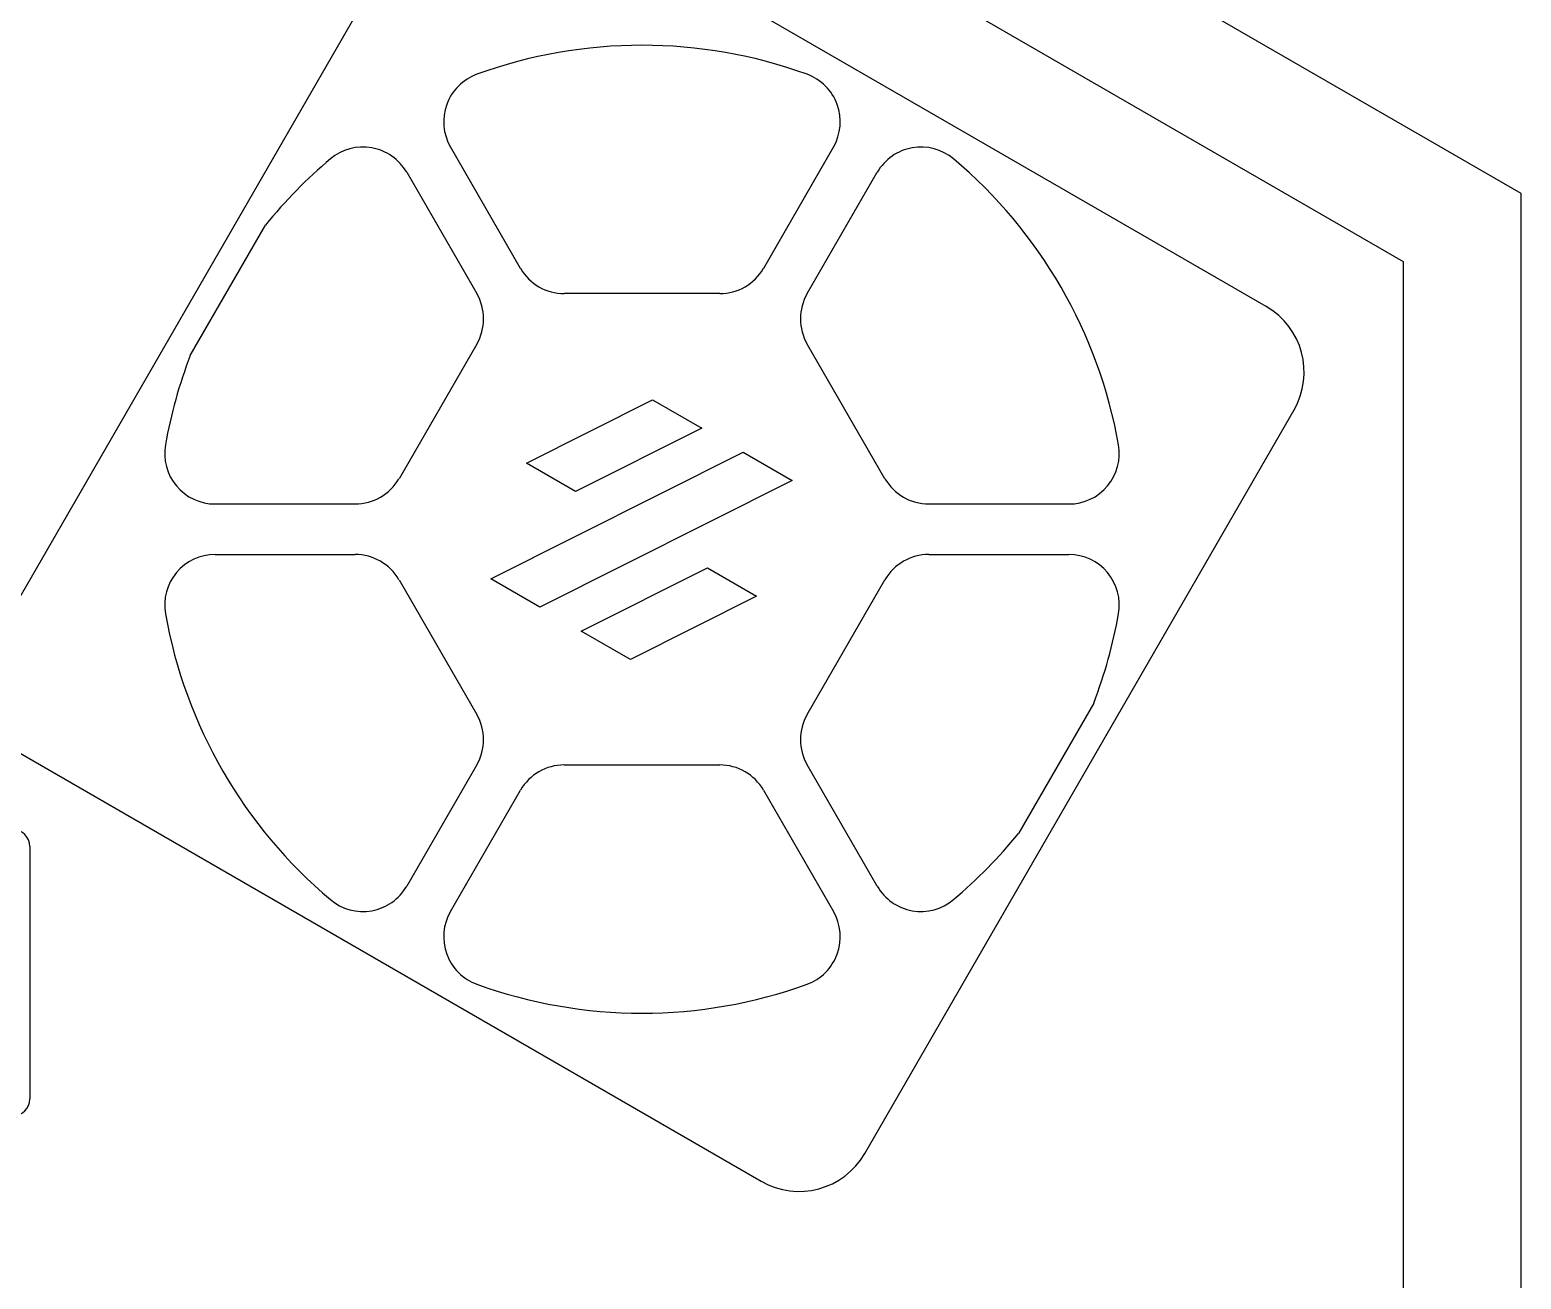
# Model space of a CAD drawing. Extents: x 442 to 745, y 5 to 355.
# Drawn here: x 709.02 to 745.49, y 240.63 to 271.19 of the extents above; entities that cross this region are included whole.
import ezdxf

# ---------------------------------------------------------------- set-up
doc = ezdxf.new("R2010")
doc.units = 0
doc.layers.add('VISIBLE__ANSI_', color=7, linetype='CONTINUOUS')

msp = doc.modelspace()

# ---------------------------------------------------------------- linework, layer by layer
at = {"layer": 'VISIBLE__ANSI_'}
for p, q in [((745.495, 267.193), (593.942, 354.692)), ((593.942, 351.364), (742.612, 265.529)), ((739.261, 264.426), (721.074, 274.926)), ((718.543, 274.247), (708.043, 256.061)), ((721.019, 265.36), (719.306, 268.328)), ((728.676, 268.328), (726.963, 265.36)), ((718.236, 267.71), (719.95, 264.742)), ((728.032, 264.742), (729.746, 267.71)), ((745.495, 92.195), (745.495, 267.193)), ((712.943, 263.23), (714.784, 266.42)), ((742.612, 265.529), (742.612, 93.859)), ((725.893, 264.742), (722.089, 264.742)), ((719.95, 263.507), (718.048, 260.213)), ((729.934, 260.213), (728.032, 263.507)), ((721.163, 260.594), (724.25, 262.145)), ((724.25, 262.145), (725.452, 261.452)), ((729.439, 243.708), (739.939, 261.895)), ((725.452, 261.452), (722.365, 259.9)), ((720.29, 257.764), (726.465, 260.867)), ((726.465, 260.867), (727.666, 260.173)), ((722.365, 259.9), (721.163, 260.594)), ((727.666, 260.173), (721.492, 257.071)), ((716.978, 259.595), (713.551, 259.595)), ((734.431, 259.595), (731.004, 259.595)), ((713.551, 258.36), (716.978, 258.36)), ((731.004, 258.36), (734.431, 258.36)), ((722.504, 256.486), (725.591, 258.037)), ((725.591, 258.037), (726.793, 257.344)), ((718.048, 257.743), (719.95, 254.448)), ((721.492, 257.071), (720.29, 257.764)), ((728.032, 254.448), (729.934, 257.743)), ((726.793, 257.344), (723.706, 255.792)), ((723.706, 255.792), (722.504, 256.486)), ((735.039, 254.726), (733.197, 251.536)), ((708.721, 253.53), (726.908, 243.03)), ((719.95, 253.213), (718.236, 250.246)), ((722.089, 253.213), (725.893, 253.213)), ((729.746, 250.246), (728.032, 253.213)), ((719.306, 249.628), (721.019, 252.596)), ((726.963, 252.596), (728.676, 249.628)), ((709.018, 251.218), (709.018, 245.042))]:
    msp.add_line(p, q, dxfattribs=at)
for centre, radius, start, end in [((723.991, 258.978), 11.838, 70.0645, 109.9355), ((720.376, 268.945), 1.235, 109.9355, 210), ((727.606, 268.945), 1.235, 330, 70.0645), ((717.166, 267.092), 1.235, 30, 130.0645), ((730.815, 267.092), 1.235, 49.9355, 150), ((723.991, 258.978), 11.838, 130.0645, 141.0506), ((723.991, 258.978), 11.838, 10.0645, 49.9355), ((722.089, 265.978), 1.235, 210, 270), ((725.893, 265.978), 1.235, 270, 330), ((718.88, 264.125), 1.235, 330, 30), ((729.102, 264.125), 1.235, 150, 210), ((738.334, 262.821), 1.853, 330, 60), ((723.991, 258.978), 11.838, 158.9494, 169.9355), ((713.551, 260.831), 1.235, 169.9355, 270), ((734.431, 260.831), 1.235, 270, 10.0645), ((716.978, 260.831), 1.235, 270, 330), ((731.004, 260.831), 1.235, 210, 270), ((713.551, 257.125), 1.235, 90, 190.0645), ((716.978, 257.125), 1.235, 30, 90), ((731.004, 257.125), 1.235, 90, 150), ((734.431, 257.125), 1.235, 349.9355, 90), ((723.991, 258.978), 11.838, 190.0645, 229.9355), ((723.991, 258.978), 11.838, 338.9494, 349.9355), ((718.88, 253.831), 1.235, 330, 30), ((729.102, 253.831), 1.235, 150, 210), ((722.089, 251.978), 1.235, 90, 150), ((725.893, 251.978), 1.235, 30, 90), ((708.606, 251.218), 0.412, 0, 90), ((723.991, 258.978), 11.838, 310.0645, 321.0506), ((717.166, 250.863), 1.235, 229.9355, 330), ((730.815, 250.863), 1.235, 210, 310.0645), ((720.376, 249.01), 1.235, 150, 250.0645), ((727.606, 249.01), 1.235, 289.9355, 30), ((723.991, 258.978), 11.838, 250.0645, 289.9355), ((708.606, 245.042), 0.412, 270, 0), ((727.834, 244.635), 1.853, 240, 330)]:
    msp.add_arc(centre, radius, start, end, dxfattribs=at)

doc.saveas('drawing.dxf')
